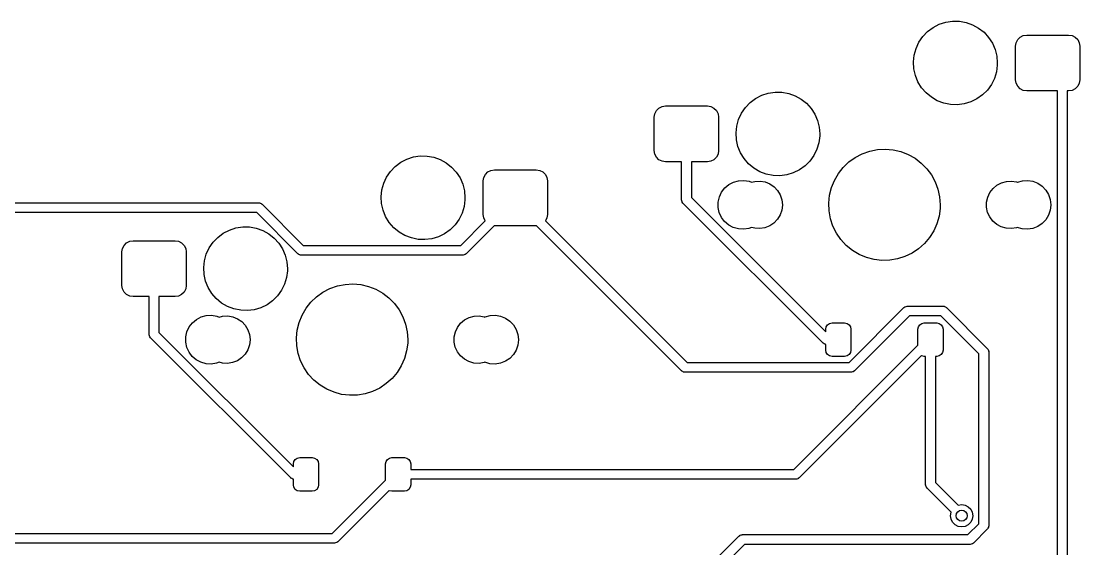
# Model space of a CAD drawing. Extents: x 50 to 376, y -141 to -43.
# Drawn here: x 261.45 to 299.34, y -61.59 to -42.7 of the extents above; entities that cross this region are included whole.
import ezdxf

# ---------------------------------------------------------------- set-up
doc = ezdxf.new("R2010")
doc.units = 0
doc.layers.add('BLACK', color=7, linetype='CONTINUOUS')

msp = doc.modelspace()

# ---------------------------------------------------------------- linework, layer by layer
at = {"layer": 'BLACK', "linetype": 'CONTINUOUS'}
for p, q in [((294.305, -42.8132), (294.539, -42.7368)), ((294.539, -42.7368), (294.782, -42.6997)), ((294.782, -42.6997), (295.027, -42.7027)), ((295.027, -42.7027), (295.269, -42.7458)), ((295.269, -42.7458), (295.501, -42.8278)), ((293.72, -43.252), (293.89, -43.0743)), ((293.89, -43.0743), (294.087, -42.9267)), ((294.087, -42.9267), (294.305, -42.8132)), ((295.501, -42.8278), (295.716, -42.9466)), ((295.716, -42.9466), (295.909, -43.099)), ((295.909, -43.099), (296.075, -43.2808)), ((293.478, -43.6781), (293.582, -43.4551)), ((293.582, -43.4551), (293.72, -43.252)), ((296.075, -43.2808), (296.208, -43.4872)), ((296.208, -43.4872), (296.306, -43.7126)), ((297.038, -43.596), (297.058, -43.4724)), ((297.058, -43.4724), (297.115, -43.3609)), ((297.115, -43.3609), (297.203, -43.2724)), ((297.203, -43.2724), (297.315, -43.2156)), ((297.315, -43.2156), (297.438, -43.196)), ((297.438, -43.196), (298.938, -43.196)), ((298.938, -43.196), (299.062, -43.2156)), ((299.062, -43.2156), (299.173, -43.2724)), ((299.173, -43.2724), (299.262, -43.3609)), ((299.262, -43.3609), (299.319, -43.4724)), ((299.319, -43.4724), (299.338, -43.596)), ((293.387, -44.1594), (293.413, -43.9149)), ((293.413, -43.9149), (293.478, -43.6781)), ((296.306, -43.7126), (296.366, -43.951)), ((297.038, -44.796), (297.038, -43.596)), ((299.338, -43.596), (299.338, -44.796)), ((293.401, -44.4048), (293.387, -44.1594)), ((296.384, -44.2693), (296.352, -44.513)), ((296.366, -43.951), (296.386, -44.196)), ((296.386, -44.196), (296.384, -44.2693)), ((293.455, -44.6446), (293.401, -44.4048)), ((293.547, -44.8723), (293.455, -44.6446)), ((296.352, -44.513), (296.281, -44.7482)), ((293.676, -45.0819), (293.547, -44.8723)), ((296.172, -44.9686), (296.029, -45.1682)), ((296.281, -44.7482), (296.172, -44.9686)), ((297.058, -44.9196), (297.038, -44.796)), ((297.115, -45.0311), (297.058, -44.9196)), ((297.203, -45.1196), (297.115, -45.0311)), ((299.262, -45.0311), (299.173, -45.1196)), ((299.319, -44.9196), (299.262, -45.0311)), ((299.338, -44.796), (299.319, -44.9196)), ((287.737, -45.4667), (287.955, -45.3532)), ((287.955, -45.3532), (288.189, -45.2768)), ((288.189, -45.2768), (288.432, -45.2397)), ((288.432, -45.2397), (288.677, -45.2427)), ((288.677, -45.2427), (288.919, -45.2858)), ((288.919, -45.2858), (289.151, -45.3678)), ((289.151, -45.3678), (289.366, -45.4866)), ((293.837, -45.2677), (293.676, -45.0819)), ((294.026, -45.4247), (293.837, -45.2677)), ((294.238, -45.5487), (294.026, -45.4247)), ((295.854, -45.3417), (295.654, -45.4844)), ((296.029, -45.1682), (295.854, -45.3417)), ((297.315, -45.1764), (297.203, -45.1196)), ((297.438, -45.196), (297.315, -45.1764)), ((298.538, -45.196), (297.438, -45.196)), ((298.538, -62.246), (298.538, -45.196)), ((298.938, -45.196), (298.888, -45.196)), ((298.888, -45.196), (298.888, -62.246)), ((299.062, -45.1764), (298.938, -45.196)), ((299.173, -45.1196), (299.062, -45.1764)), ((284.188, -45.9009), (284.276, -45.8124)), ((284.276, -45.8124), (284.388, -45.7556)), ((284.388, -45.7556), (284.511, -45.736)), ((284.511, -45.736), (286.011, -45.736)), ((286.011, -45.736), (286.135, -45.7556)), ((286.135, -45.7556), (286.246, -45.8124)), ((286.246, -45.8124), (286.335, -45.9009)), ((287.232, -45.9951), (287.37, -45.792)), ((287.37, -45.792), (287.54, -45.6143)), ((287.54, -45.6143), (287.737, -45.4667)), ((289.366, -45.4866), (289.559, -45.639)), ((289.559, -45.639), (289.725, -45.8208)), ((289.725, -45.8208), (289.858, -46.0272)), ((294.468, -45.6364), (294.238, -45.5487)), ((294.709, -45.6854), (294.468, -45.6364)), ((294.954, -45.6945), (294.709, -45.6854)), ((295.198, -45.6632), (294.954, -45.6945)), ((295.434, -45.5926), (295.198, -45.6632)), ((295.654, -45.4844), (295.434, -45.5926)), ((284.111, -46.136), (284.131, -46.0124)), ((284.111, -47.336), (284.111, -46.136)), ((284.131, -46.0124), (284.188, -45.9009)), ((286.335, -45.9009), (286.392, -46.0124)), ((286.392, -46.0124), (286.411, -46.136)), ((286.411, -46.136), (286.411, -47.336)), ((287.128, -46.2181), (287.232, -45.9951)), ((289.858, -46.0272), (289.956, -46.2526)), ((287.037, -46.6994), (287.063, -46.4549)), ((287.063, -46.4549), (287.128, -46.2181)), ((289.956, -46.2526), (290.016, -46.491)), ((290.016, -46.491), (290.036, -46.736)), ((287.051, -46.9448), (287.037, -46.6994)), ((287.105, -47.1846), (287.051, -46.9448)), ((290.034, -46.8093), (290.002, -47.053)), ((290.036, -46.736), (290.034, -46.8093)), ((284.131, -47.4596), (284.111, -47.336)), ((286.411, -47.336), (286.392, -47.4596)), ((287.197, -47.4123), (287.105, -47.1846)), ((289.931, -47.2882), (289.822, -47.5086)), ((290.002, -47.053), (289.931, -47.2882)), ((291.554, -47.4461), (291.82, -47.3528)), ((291.82, -47.3528), (292.096, -47.2978)), ((292.096, -47.2978), (292.378, -47.2823)), ((292.378, -47.2823), (292.658, -47.3066)), ((292.658, -47.3066), (292.932, -47.3702)), ((275.037, -47.7527), (275.255, -47.6392)), ((275.255, -47.6392), (275.489, -47.5628)), ((275.489, -47.5628), (275.732, -47.5257)), ((275.732, -47.5257), (275.977, -47.5287)), ((275.977, -47.5287), (276.219, -47.5718)), ((276.219, -47.5718), (276.451, -47.6538)), ((276.451, -47.6538), (276.666, -47.7726)), ((284.188, -47.5711), (284.131, -47.4596)), ((284.276, -47.6596), (284.188, -47.5711)), ((284.388, -47.7164), (284.276, -47.6596)), ((284.511, -47.736), (284.388, -47.7164)), ((286.135, -47.7164), (286.011, -47.736)), ((286.246, -47.6596), (286.135, -47.7164)), ((286.335, -47.5711), (286.246, -47.6596)), ((286.392, -47.4596), (286.335, -47.5711)), ((287.326, -47.6219), (287.197, -47.4123)), ((287.487, -47.8077), (287.326, -47.6219)), ((289.679, -47.7082), (289.504, -47.8817)), ((289.822, -47.5086), (289.679, -47.7082)), ((291.075, -47.7397), (291.304, -47.5759)), ((291.304, -47.5759), (291.554, -47.4461)), ((292.932, -47.3702), (293.195, -47.4719)), ((293.195, -47.4719), (293.441, -47.6095)), ((293.441, -47.6095), (293.665, -47.7804)), ((274.532, -48.2811), (274.67, -48.078)), ((274.67, -48.078), (274.84, -47.9003)), ((274.84, -47.9003), (275.037, -47.7527)), ((276.666, -47.7726), (276.859, -47.925)), ((276.859, -47.925), (277.025, -48.1068)), ((277.025, -48.1068), (277.158, -48.3132)), ((278.065, -48.1869), (278.153, -48.0984)), ((278.153, -48.0984), (278.265, -48.0416)), ((278.265, -48.0416), (278.388, -48.022)), ((278.388, -48.022), (279.888, -48.022)), ((279.888, -48.022), (280.012, -48.0416)), ((280.012, -48.0416), (280.123, -48.0984)), ((280.123, -48.0984), (280.212, -48.1869)), ((285.086, -47.736), (284.511, -47.736)), ((285.086, -49.0899), (285.086, -47.736)), ((286.011, -47.736), (285.436, -47.736)), ((285.436, -47.736), (285.436, -49.0174)), ((287.676, -47.9647), (287.487, -47.8077)), ((287.888, -48.0887), (287.676, -47.9647)), ((288.118, -48.1764), (287.888, -48.0887)), ((289.304, -48.0244), (289.084, -48.1326)), ((289.504, -47.8817), (289.304, -48.0244)), ((290.697, -48.1553), (290.871, -47.9341)), ((290.871, -47.9341), (291.075, -47.7397)), ((293.665, -47.7804), (293.862, -47.9811)), ((293.862, -47.9811), (294.03, -48.2076)), ((274.428, -48.5041), (274.532, -48.2811)), ((277.158, -48.3132), (277.256, -48.5386)), ((277.988, -48.422), (278.008, -48.2984)), ((277.988, -49.622), (277.988, -48.422)), ((278.008, -48.2984), (278.065, -48.1869)), ((280.212, -48.1869), (280.269, -48.2984)), ((280.269, -48.2984), (280.288, -48.422)), ((280.288, -48.422), (280.288, -49.622)), ((286.777, -48.5506), (286.944, -48.4624)), ((286.944, -48.4624), (287.126, -48.4123)), ((287.126, -48.4123), (287.315, -48.4024)), ((287.315, -48.4024), (287.502, -48.4332)), ((287.502, -48.4332), (287.592, -48.4695)), ((287.592, -48.4695), (287.71, -48.4369)), ((287.71, -48.4369), (287.894, -48.4273)), ((287.894, -48.4273), (288.075, -48.4573)), ((288.075, -48.4573), (288.245, -48.5255)), ((288.359, -48.2254), (288.118, -48.1764)), ((288.604, -48.2345), (288.359, -48.2254)), ((288.848, -48.2032), (288.604, -48.2345)), ((289.084, -48.1326), (288.848, -48.2032)), ((290.45, -48.6599), (290.556, -48.3988)), ((290.556, -48.3988), (290.697, -48.1553)), ((294.03, -48.2076), (294.163, -48.4555)), ((294.163, -48.4555), (294.261, -48.7197)), ((296.371, -48.5713), (296.533, -48.4857)), ((296.533, -48.4857), (296.71, -48.4369)), ((296.71, -48.4369), (296.894, -48.4273)), ((296.894, -48.4273), (297.075, -48.4573)), ((297.075, -48.4573), (297.097, -48.4662)), ((297.097, -48.4662), (297.104, -48.4624)), ((297.104, -48.4624), (297.286, -48.4123)), ((297.286, -48.4123), (297.475, -48.4024)), ((297.475, -48.4024), (297.662, -48.4332)), ((297.662, -48.4332), (297.837, -48.5034)), ((274.337, -48.9854), (274.363, -48.7409)), ((274.363, -48.7409), (274.428, -48.5041)), ((277.256, -48.5386), (277.316, -48.777)), ((277.316, -48.777), (277.336, -49.022)), ((286.438, -48.994), (286.518, -48.8227)), ((286.518, -48.8227), (286.633, -48.6726)), ((286.633, -48.6726), (286.777, -48.5506)), ((288.245, -48.5255), (288.397, -48.6287)), ((288.397, -48.6287), (288.523, -48.7621)), ((288.523, -48.7621), (288.618, -48.9195)), ((290.382, -48.9332), (290.45, -48.6599)), ((294.261, -48.7197), (294.32, -48.9951)), ((296.042, -49.0021), (296.119, -48.8357)), ((296.119, -48.8357), (296.231, -48.6898)), ((296.231, -48.6898), (296.371, -48.5713)), ((297.837, -48.5034), (297.993, -48.6097)), ((297.993, -48.6097), (298.123, -48.747)), ((298.123, -48.747), (298.221, -48.909)), ((249.182, -49.2034), (269.955, -49.2034)), ((269.955, -49.2034), (269.998, -49.2089)), ((269.998, -49.2089), (270.002, -49.2111)), ((270.002, -49.2111), (270.007, -49.2114)), ((270.007, -49.2114), (270.039, -49.2307)), ((270.039, -49.2307), (270.072, -49.2483)), ((270.072, -49.2483), (270.075, -49.2522)), ((274.351, -49.2308), (274.337, -48.9854)), ((274.405, -49.4706), (274.351, -49.2308)), ((277.334, -49.0953), (277.302, -49.339)), ((277.336, -49.022), (277.334, -49.0953)), ((285.087, -49.0945), (285.086, -49.0899)), ((285.086, -49.0991), (285.087, -49.0945)), ((285.097, -49.1348), (285.086, -49.0991)), ((285.106, -49.171), (285.097, -49.1348)), ((285.109, -49.1745), (285.106, -49.171)), ((285.111, -49.179), (285.109, -49.1745)), ((285.137, -49.2136), (285.111, -49.179)), ((290.15, -54.2257), (285.137, -49.2136)), ((285.436, -49.0174), (290.246, -53.8274)), ((286.396, -49.3675), (286.397, -49.1785)), ((286.397, -49.1785), (286.438, -48.994)), ((288.618, -48.9195), (288.676, -49.0935)), ((288.676, -49.0935), (288.696, -49.276)), ((290.353, -49.2134), (290.382, -48.9332)), ((290.364, -49.4948), (290.353, -49.2134)), ((294.32, -48.9951), (294.34, -49.276)), ((296.001, -49.1813), (296.042, -49.0021)), ((296.001, -49.3648), (296.001, -49.1813)), ((298.221, -48.909), (298.281, -49.0881)), ((298.281, -49.0881), (298.301, -49.276)), ((269.882, -49.5534), (249.254, -49.5534)), ((271.355, -51.0263), (269.882, -49.5534)), ((270.075, -49.2522), (270.079, -49.2547)), ((270.079, -49.2547), (271.551, -50.7276)), ((274.497, -49.6983), (274.405, -49.4706)), ((277.231, -49.5742), (277.122, -49.7946)), ((277.302, -49.339), (277.231, -49.5742)), ((278.008, -49.7456), (277.988, -49.622)), ((280.288, -49.622), (280.269, -49.7456)), ((286.436, -49.5522), (286.396, -49.3675)), ((286.515, -49.724), (286.436, -49.5522)), ((288.675, -49.4643), (288.615, -49.6379)), ((288.696, -49.2819), (288.675, -49.4643)), ((288.696, -49.276), (288.696, -49.2819)), ((290.415, -49.7719), (290.364, -49.4948)), ((294.336, -49.4012), (294.299, -49.6803)), ((294.34, -49.276), (294.336, -49.4012)), ((296.04, -49.5443), (296.001, -49.3648)), ((296.116, -49.7112), (296.04, -49.5443)), ((298.279, -49.4699), (298.218, -49.6486)), ((298.301, -49.2821), (298.279, -49.4699)), ((298.301, -49.276), (298.301, -49.2821)), ((274.626, -49.9079), (274.497, -49.6983)), ((274.787, -50.0937), (274.626, -49.9079)), ((276.979, -49.9942), (276.804, -50.1677)), ((277.122, -49.7946), (276.979, -49.9942)), ((277.185, -50.7276), (278.062, -49.8512)), ((278.062, -49.8512), (278.008, -49.7456)), ((280.269, -49.7456), (280.215, -49.8512)), ((280.215, -49.8512), (285.284, -54.9206)), ((286.628, -49.875), (286.515, -49.724)), ((286.772, -49.998), (286.628, -49.875)), ((286.938, -50.0873), (286.772, -49.998)), ((288.393, -49.9271), (288.24, -50.0293)), ((288.52, -49.7946), (288.393, -49.9271)), ((288.615, -49.6379), (288.52, -49.7946)), ((290.504, -50.039), (290.415, -49.7719)), ((294.222, -49.9514), (294.108, -50.209)), ((294.299, -49.6803), (294.222, -49.9514)), ((296.227, -49.8579), (296.116, -49.7112)), ((296.366, -49.9773), (296.227, -49.8579)), ((296.528, -50.0641), (296.366, -49.9773)), ((297.989, -49.9463), (297.832, -50.0514)), ((298.119, -49.8099), (297.989, -49.9463)), ((298.218, -49.6486), (298.119, -49.8099)), ((268.49, -50.4403), (268.687, -50.2927)), ((268.687, -50.2927), (268.905, -50.1792)), ((268.905, -50.1792), (269.139, -50.1028)), ((269.139, -50.1028), (269.382, -50.0657)), ((269.382, -50.0657), (269.627, -50.0687)), ((269.627, -50.0687), (269.869, -50.1118)), ((269.869, -50.1118), (270.101, -50.1938)), ((270.101, -50.1938), (270.316, -50.3126)), ((270.316, -50.3126), (270.509, -50.465)), ((274.976, -50.2507), (274.787, -50.0937)), ((275.188, -50.3747), (274.976, -50.2507)), ((275.418, -50.4624), (275.188, -50.3747)), ((276.604, -50.3104), (276.384, -50.4186)), ((276.804, -50.1677), (276.604, -50.3104)), ((278.386, -50.0217), (277.381, -51.0263)), ((278.388, -50.022), (278.386, -50.0217)), ((279.888, -50.022), (278.388, -50.022)), ((279.89, -50.0217), (279.888, -50.022)), ((285.088, -55.2193), (279.89, -50.0217)), ((287.12, -50.1387), (286.938, -50.0873)), ((287.309, -50.15), (287.12, -50.1387)), ((287.496, -50.1204), (287.309, -50.15)), ((287.593, -50.0824), (287.496, -50.1204)), ((287.704, -50.1141), (287.593, -50.0824)), ((287.888, -50.125), (287.704, -50.1141)), ((288.069, -50.0963), (287.888, -50.125)), ((288.24, -50.0293), (288.069, -50.0963)), ((290.63, -50.291), (290.504, -50.039)), ((290.79, -50.5227), (290.63, -50.291)), ((294.108, -50.209), (293.959, -50.448)), ((296.704, -50.1141), (296.528, -50.0641)), ((296.888, -50.125), (296.704, -50.1141)), ((297.069, -50.0963), (296.888, -50.125)), ((297.096, -50.0858), (297.069, -50.0963)), ((297.098, -50.0873), (297.096, -50.0858)), ((297.28, -50.1387), (297.098, -50.0873)), ((297.469, -50.15), (297.28, -50.1387)), ((297.656, -50.1204), (297.469, -50.15)), ((297.832, -50.0514), (297.656, -50.1204)), ((265.081, -50.8384), (265.138, -50.7269)), ((265.138, -50.7269), (265.226, -50.6384)), ((265.226, -50.6384), (265.338, -50.5816)), ((265.338, -50.5816), (265.461, -50.562)), ((265.461, -50.562), (266.961, -50.562)), ((266.961, -50.562), (267.085, -50.5816)), ((267.085, -50.5816), (267.196, -50.6384)), ((267.196, -50.6384), (267.285, -50.7269)), ((267.285, -50.7269), (267.342, -50.8384)), ((268.182, -50.8211), (268.32, -50.618)), ((268.32, -50.618), (268.49, -50.4403)), ((270.509, -50.465), (270.675, -50.6468)), ((270.675, -50.6468), (270.808, -50.8532)), ((271.551, -50.7276), (277.185, -50.7276)), ((275.659, -50.5114), (275.418, -50.4624)), ((275.904, -50.5205), (275.659, -50.5114)), ((276.148, -50.4892), (275.904, -50.5205)), ((276.384, -50.4186), (276.148, -50.4892)), ((290.981, -50.7295), (290.79, -50.5227)), ((291.2, -50.9073), (290.981, -50.7295)), ((293.778, -50.6636), (293.568, -50.8515)), ((293.959, -50.448), (293.778, -50.6636)), ((265.061, -50.962), (265.081, -50.8384)), ((265.061, -52.162), (265.061, -50.962)), ((267.342, -50.8384), (267.361, -50.962)), ((267.361, -50.962), (267.361, -52.162)), ((268.013, -51.2809), (268.078, -51.0441)), ((268.078, -51.0441), (268.182, -50.8211)), ((270.808, -50.8532), (270.906, -51.0786)), ((270.906, -51.0786), (270.966, -51.317)), ((271.359, -51.0288), (271.355, -51.0263)), ((271.362, -51.0326), (271.359, -51.0288)), ((271.395, -51.0503), (271.362, -51.0326)), ((271.427, -51.0696), (271.395, -51.0503)), ((271.431, -51.0699), (271.427, -51.0696)), ((271.435, -51.0721), (271.431, -51.0699)), ((271.479, -51.0776), (271.435, -51.0721)), ((277.258, -51.0776), (271.479, -51.0776)), ((277.262, -51.0765), (277.258, -51.0776)), ((277.267, -51.0774), (277.262, -51.0765)), ((277.302, -51.0666), (277.267, -51.0774)), ((277.339, -51.0577), (277.302, -51.0666)), ((277.342, -51.0546), (277.339, -51.0577)), ((277.347, -51.0532), (277.342, -51.0546)), ((277.381, -51.0263), (277.347, -51.0532)), ((291.441, -51.0526), (291.2, -50.9073)), ((291.7, -51.1624), (291.441, -51.0526)), ((293.08, -51.1299), (292.812, -51.2148)), ((293.334, -51.008), (293.08, -51.1299)), ((293.568, -50.8515), (293.334, -51.008)), ((267.987, -51.5254), (268.013, -51.2809)), ((270.966, -51.317), (270.986, -51.562)), ((291.973, -51.2346), (291.7, -51.1624)), ((292.252, -51.2677), (291.973, -51.2346)), ((292.534, -51.2611), (292.252, -51.2677)), ((292.812, -51.2148), (292.534, -51.2611)), ((268.001, -51.7708), (267.987, -51.5254)), ((268.055, -52.0106), (268.001, -51.7708)), ((270.952, -51.879), (270.881, -52.1142)), ((270.984, -51.6353), (270.952, -51.879)), ((270.986, -51.562), (270.984, -51.6353)), ((265.081, -52.2856), (265.061, -52.162)), ((267.361, -52.162), (267.342, -52.2856)), ((268.147, -52.2383), (268.055, -52.0106)), ((268.276, -52.4479), (268.147, -52.2383)), ((270.881, -52.1142), (270.772, -52.3346)), ((272.254, -52.4019), (272.504, -52.2721)), ((272.504, -52.2721), (272.77, -52.1788)), ((272.77, -52.1788), (273.046, -52.1238)), ((273.046, -52.1238), (273.328, -52.1083)), ((273.328, -52.1083), (273.608, -52.1326)), ((273.608, -52.1326), (273.882, -52.1962)), ((273.882, -52.1962), (274.145, -52.2979)), ((265.138, -52.3971), (265.081, -52.2856)), ((265.226, -52.4856), (265.138, -52.3971)), ((265.338, -52.5424), (265.226, -52.4856)), ((265.461, -52.562), (265.338, -52.5424)), ((266.036, -52.562), (265.461, -52.562)), ((266.036, -53.9159), (266.036, -52.562)), ((266.961, -52.562), (266.386, -52.562)), ((266.386, -52.562), (266.386, -53.8434)), ((267.085, -52.5424), (266.961, -52.562)), ((267.196, -52.4856), (267.085, -52.5424)), ((267.285, -52.3971), (267.196, -52.4856)), ((267.342, -52.2856), (267.285, -52.3971)), ((268.437, -52.6337), (268.276, -52.4479)), ((268.626, -52.7907), (268.437, -52.6337)), ((270.629, -52.5342), (270.454, -52.7077)), ((270.772, -52.3346), (270.629, -52.5342)), ((271.821, -52.7601), (272.025, -52.5657)), ((272.025, -52.5657), (272.254, -52.4019)), ((274.145, -52.2979), (274.391, -52.4355)), ((274.391, -52.4355), (274.615, -52.6064)), ((274.615, -52.6064), (274.812, -52.8071)), ((268.838, -52.9147), (268.626, -52.7907)), ((269.068, -53.0024), (268.838, -52.9147)), ((269.309, -53.0514), (269.068, -53.0024)), ((269.798, -53.0292), (269.554, -53.0605)), ((270.034, -52.9586), (269.798, -53.0292)), ((270.254, -52.8504), (270.034, -52.9586)), ((270.454, -52.7077), (270.254, -52.8504)), ((271.506, -53.2248), (271.647, -52.9813)), ((271.647, -52.9813), (271.821, -52.7601)), ((274.812, -52.8071), (274.98, -53.0336)), ((274.98, -53.0336), (275.113, -53.2815)), ((291.081, -54.9206), (293.046, -52.955)), ((293.046, -52.955), (293.081, -52.9281)), ((293.081, -52.9281), (293.085, -52.9267)), ((293.085, -52.9267), (293.089, -52.9236)), ((293.089, -52.9236), (293.125, -52.9147)), ((293.125, -52.9147), (293.161, -52.9039)), ((293.161, -52.9039), (293.165, -52.9048)), ((293.165, -52.9048), (293.17, -52.9037)), ((293.17, -52.9037), (294.442, -52.9037)), ((294.442, -52.9037), (294.486, -52.9092)), ((294.486, -52.9092), (294.49, -52.9114)), ((294.49, -52.9114), (294.495, -52.9117)), ((294.495, -52.9117), (294.527, -52.931)), ((294.527, -52.931), (294.56, -52.9487)), ((294.56, -52.9487), (294.562, -52.9525)), ((294.562, -52.9525), (294.566, -52.955)), ((294.566, -52.955), (296.025, -54.4139)), ((267.583, -53.4986), (267.727, -53.3766)), ((267.727, -53.3766), (267.894, -53.2884)), ((267.894, -53.2884), (268.076, -53.2383)), ((268.076, -53.2383), (268.265, -53.2284)), ((268.265, -53.2284), (268.452, -53.2592)), ((268.452, -53.2592), (268.542, -53.2955)), ((268.542, -53.2955), (268.66, -53.2629)), ((268.66, -53.2629), (268.844, -53.2533)), ((268.844, -53.2533), (269.025, -53.2833)), ((269.025, -53.2833), (269.195, -53.3515)), ((269.195, -53.3515), (269.347, -53.4547)), ((269.554, -53.0605), (269.309, -53.0514)), ((271.4, -53.4859), (271.506, -53.2248)), ((275.113, -53.2815), (275.211, -53.5457)), ((277.181, -53.5158), (277.321, -53.3973)), ((277.321, -53.3973), (277.483, -53.3117)), ((277.483, -53.3117), (277.66, -53.2629)), ((277.66, -53.2629), (277.844, -53.2533)), ((277.844, -53.2533), (278.025, -53.2833)), ((278.025, -53.2833), (278.047, -53.2922)), ((278.047, -53.2922), (278.054, -53.2884)), ((278.054, -53.2884), (278.236, -53.2383)), ((278.236, -53.2383), (278.425, -53.2284)), ((278.425, -53.2284), (278.612, -53.2592)), ((278.612, -53.2592), (278.787, -53.3294)), ((278.787, -53.3294), (278.943, -53.4357)), ((293.242, -53.2537), (291.277, -55.2193)), ((294.37, -53.2537), (293.242, -53.2537)), ((295.726, -54.6101), (294.37, -53.2537)), ((267.388, -53.82), (267.468, -53.6487)), ((267.468, -53.6487), (267.583, -53.4986)), ((269.347, -53.4547), (269.473, -53.5881)), ((269.473, -53.5881), (269.568, -53.7455)), ((269.568, -53.7455), (269.626, -53.9195)), ((271.303, -54.0394), (271.332, -53.7592)), ((271.332, -53.7592), (271.4, -53.4859)), ((275.211, -53.5457), (275.27, -53.8211)), ((276.992, -53.8281), (277.069, -53.6617)), ((277.069, -53.6617), (277.181, -53.5158)), ((278.943, -53.4357), (279.073, -53.573)), ((279.073, -53.573), (279.171, -53.735)), ((279.171, -53.735), (279.231, -53.9141)), ((290.246, -53.727), (290.263, -53.6409)), ((290.246, -53.8274), (290.246, -53.727)), ((290.263, -53.6409), (290.312, -53.5679)), ((290.312, -53.5679), (290.385, -53.5191)), ((290.385, -53.5191), (290.471, -53.502)), ((290.471, -53.502), (290.921, -53.502)), ((290.921, -53.502), (291.007, -53.5191)), ((291.007, -53.5191), (291.08, -53.5679)), ((291.08, -53.5679), (291.129, -53.6409)), ((291.129, -53.6409), (291.146, -53.727)), ((291.146, -53.727), (291.146, -54.477)), ((293.546, -53.727), (293.563, -53.6409)), ((293.546, -54.3045), (293.546, -53.727)), ((293.563, -53.6409), (293.612, -53.5679)), ((293.612, -53.5679), (293.685, -53.5191)), ((293.685, -53.5191), (293.771, -53.502)), ((293.771, -53.502), (294.221, -53.502)), ((294.221, -53.502), (294.307, -53.5191)), ((294.307, -53.5191), (294.38, -53.5679)), ((294.38, -53.5679), (294.429, -53.6409)), ((294.429, -53.6409), (294.446, -53.727)), ((294.446, -53.727), (294.446, -54.477)), ((266.037, -53.9205), (266.036, -53.9159)), ((266.036, -53.9251), (266.037, -53.9205)), ((266.047, -53.9608), (266.036, -53.9251)), ((266.056, -53.997), (266.047, -53.9608)), ((266.059, -54.0005), (266.056, -53.997)), ((266.061, -54.005), (266.059, -54.0005)), ((266.087, -54.0396), (266.061, -54.005)), ((271.1, -59.0517), (266.087, -54.0396)), ((266.386, -53.8434), (271.196, -58.6534)), ((267.346, -54.1935), (267.347, -54.0045)), ((267.347, -54.0045), (267.388, -53.82)), ((269.646, -54.1079), (269.625, -54.2903)), ((269.626, -53.9195), (269.646, -54.102)), ((269.646, -54.102), (269.646, -54.1079)), ((271.314, -54.3208), (271.303, -54.0394)), ((275.27, -53.8211), (275.29, -54.102)), ((275.29, -54.102), (275.286, -54.2272)), ((276.951, -54.0073), (276.992, -53.8281)), ((276.951, -54.1908), (276.951, -54.0073)), ((279.251, -54.1081), (279.229, -54.2959)), ((279.231, -53.9141), (279.251, -54.102)), ((279.251, -54.102), (279.251, -54.1081)), ((267.386, -54.3782), (267.346, -54.1935)), ((267.465, -54.55), (267.386, -54.3782)), ((267.578, -54.701), (267.465, -54.55)), ((269.565, -54.4639), (269.47, -54.6206)), ((269.625, -54.2903), (269.565, -54.4639)), ((271.365, -54.5979), (271.314, -54.3208)), ((275.249, -54.5063), (275.172, -54.7774)), ((275.286, -54.2272), (275.249, -54.5063)), ((276.99, -54.3703), (276.951, -54.1908)), ((277.066, -54.5372), (276.99, -54.3703)), ((277.177, -54.6839), (277.066, -54.5372)), ((279.168, -54.4746), (279.069, -54.6359)), ((279.229, -54.2959), (279.168, -54.4746)), ((289.098, -58.753), (293.546, -54.3045)), ((290.154, -54.2282), (290.15, -54.2257)), ((290.156, -54.2321), (290.154, -54.2282)), ((290.189, -54.2497), (290.156, -54.2321)), ((290.221, -54.269), (290.189, -54.2497)), ((290.226, -54.2693), (290.221, -54.269)), ((290.23, -54.2715), (290.226, -54.2693)), ((290.246, -54.2736), (290.23, -54.2715)), ((290.246, -54.477), (290.246, -54.2736)), ((290.263, -54.5631), (290.246, -54.477)), ((291.146, -54.477), (291.129, -54.5631)), ((294.446, -54.477), (294.429, -54.5631)), ((296.025, -54.4139), (296.052, -54.4485)), ((296.052, -54.4485), (296.053, -54.453)), ((296.053, -54.453), (296.056, -54.4565)), ((296.056, -54.4565), (296.065, -54.4927)), ((296.065, -54.4927), (296.076, -54.5284)), ((296.076, -54.5284), (296.075, -54.533)), ((296.075, -54.533), (296.076, -54.5376)), ((296.076, -54.5376), (296.076, -60.7643)), ((267.722, -54.824), (267.578, -54.701)), ((267.888, -54.9133), (267.722, -54.824)), ((268.07, -54.9647), (267.888, -54.9133)), ((268.543, -54.9084), (268.446, -54.9464)), ((268.654, -54.9401), (268.543, -54.9084)), ((269.019, -54.9223), (268.838, -54.951)), ((269.19, -54.8553), (269.019, -54.9223)), ((269.343, -54.7531), (269.19, -54.8553)), ((269.47, -54.6206), (269.343, -54.7531)), ((271.454, -54.865), (271.365, -54.5979)), ((271.58, -55.117), (271.454, -54.865)), ((275.172, -54.7774), (275.058, -55.035)), ((277.316, -54.8033), (277.177, -54.6839)), ((277.478, -54.8901), (277.316, -54.8033)), ((277.654, -54.9401), (277.478, -54.8901)), ((278.019, -54.9223), (277.838, -54.951)), ((278.046, -54.9118), (278.019, -54.9223)), ((278.048, -54.9133), (278.046, -54.9118)), ((278.23, -54.9647), (278.048, -54.9133)), ((278.782, -54.8774), (278.606, -54.9464)), ((278.939, -54.7723), (278.782, -54.8774)), ((279.069, -54.6359), (278.939, -54.7723)), ((285.284, -54.9206), (291.081, -54.9206)), ((293.671, -54.6751), (289.294, -59.0517)), ((290.312, -54.6361), (290.263, -54.5631)), ((290.385, -54.6849), (290.312, -54.6361)), ((290.471, -54.702), (290.385, -54.6849)), ((290.921, -54.702), (290.471, -54.702)), ((291.007, -54.6849), (290.921, -54.702)), ((291.08, -54.6361), (291.007, -54.6849)), ((291.129, -54.5631), (291.08, -54.6361)), ((293.685, -54.6849), (293.671, -54.6751)), ((293.771, -54.702), (293.685, -54.6849)), ((293.821, -54.702), (293.771, -54.702)), ((293.821, -59.2925), (293.821, -54.702)), ((294.221, -54.702), (294.171, -54.702)), ((294.171, -54.702), (294.171, -59.22)), ((294.307, -54.6849), (294.221, -54.702)), ((294.38, -54.6361), (294.307, -54.6849)), ((294.429, -54.5631), (294.38, -54.6361)), ((295.726, -60.6918), (295.726, -54.6101)), ((268.259, -54.976), (268.07, -54.9647)), ((268.446, -54.9464), (268.259, -54.976)), ((268.838, -54.951), (268.654, -54.9401)), ((271.74, -55.3487), (271.58, -55.117)), ((274.909, -55.274), (274.728, -55.4896)), ((275.058, -55.035), (274.909, -55.274)), ((277.838, -54.951), (277.654, -54.9401)), ((278.419, -54.976), (278.23, -54.9647)), ((278.606, -54.9464), (278.419, -54.976)), ((285.092, -55.2218), (285.088, -55.2193)), ((285.095, -55.2256), (285.092, -55.2218)), ((285.128, -55.2433), (285.095, -55.2256)), ((285.159, -55.2626), (285.128, -55.2433)), ((285.164, -55.2629), (285.159, -55.2626)), ((285.168, -55.2651), (285.164, -55.2629)), ((285.212, -55.2706), (285.168, -55.2651)), ((291.153, -55.2706), (285.212, -55.2706)), ((291.158, -55.2695), (291.153, -55.2706)), ((291.162, -55.2704), (291.158, -55.2695)), ((291.198, -55.2596), (291.162, -55.2704)), ((291.234, -55.2507), (291.198, -55.2596)), ((291.238, -55.2476), (291.234, -55.2507)), ((291.242, -55.2462), (291.238, -55.2476)), ((291.277, -55.2193), (291.242, -55.2462)), ((271.931, -55.5555), (271.74, -55.3487)), ((272.15, -55.7333), (271.931, -55.5555)), ((274.518, -55.6775), (274.284, -55.834)), ((274.728, -55.4896), (274.518, -55.6775)), ((272.391, -55.8786), (272.15, -55.7333)), ((272.65, -55.9884), (272.391, -55.8786)), ((272.923, -56.0606), (272.65, -55.9884)), ((273.202, -56.0937), (272.923, -56.0606)), ((273.762, -56.0408), (273.484, -56.0871)), ((274.03, -55.9559), (273.762, -56.0408)), ((274.284, -55.834), (274.03, -55.9559)), ((273.484, -56.0871), (273.202, -56.0937)), ((271.335, -58.3451), (271.421, -58.328)), ((271.421, -58.328), (271.871, -58.328)), ((271.871, -58.328), (271.957, -58.3451)), ((274.635, -58.3451), (274.721, -58.328)), ((274.721, -58.328), (275.171, -58.328)), ((275.171, -58.328), (275.257, -58.3451)), ((271.196, -58.553), (271.213, -58.4669)), ((271.196, -58.6534), (271.196, -58.553)), ((271.213, -58.4669), (271.262, -58.3939)), ((271.262, -58.3939), (271.335, -58.3451)), ((271.957, -58.3451), (272.03, -58.3939)), ((272.03, -58.3939), (272.079, -58.4669)), ((272.079, -58.4669), (272.096, -58.553)), ((272.096, -58.553), (272.096, -59.303)), ((274.496, -58.553), (274.513, -58.4669)), ((274.496, -59.1305), (274.496, -58.553)), ((274.513, -58.4669), (274.562, -58.3939)), ((274.562, -58.3939), (274.635, -58.3451)), ((275.257, -58.3451), (275.33, -58.3939)), ((275.33, -58.3939), (275.379, -58.4669)), ((275.379, -58.4669), (275.396, -58.553)), ((275.396, -58.553), (275.396, -58.753)), ((271.104, -59.0542), (271.1, -59.0517)), ((271.106, -59.058), (271.104, -59.0542)), ((271.139, -59.0757), (271.106, -59.058)), ((271.171, -59.095), (271.139, -59.0757)), ((271.176, -59.0953), (271.171, -59.095)), ((271.18, -59.0975), (271.176, -59.0953)), ((271.196, -59.0996), (271.18, -59.0975)), ((275.396, -58.753), (289.098, -58.753)), ((289.215, -59.092), (289.179, -59.1028)), ((289.251, -59.0831), (289.215, -59.092)), ((289.255, -59.08), (289.251, -59.0831)), ((289.259, -59.0786), (289.255, -59.08)), ((289.294, -59.0517), (289.259, -59.0786)), ((271.196, -59.303), (271.196, -59.0996)), ((271.213, -59.3891), (271.196, -59.303)), ((271.262, -59.4621), (271.213, -59.3891)), ((271.335, -59.5109), (271.262, -59.4621)), ((272.03, -59.4621), (271.957, -59.5109)), ((272.079, -59.3891), (272.03, -59.4621)), ((272.096, -59.303), (272.079, -59.3891)), ((272.588, -61.039), (274.496, -59.1305)), ((275.33, -59.4621), (275.257, -59.5109)), ((275.379, -59.3891), (275.33, -59.4621)), ((275.396, -59.303), (275.379, -59.3891)), ((289.17, -59.103), (275.396, -59.103)), ((275.396, -59.103), (275.396, -59.303)), ((289.175, -59.1019), (289.17, -59.103)), ((289.179, -59.1028), (289.175, -59.1019)), ((293.822, -59.2971), (293.821, -59.2925)), ((293.821, -59.3017), (293.822, -59.2971)), ((293.832, -59.3374), (293.821, -59.3017)), ((293.841, -59.3736), (293.832, -59.3374)), ((293.844, -59.3771), (293.841, -59.3736)), ((293.846, -59.3816), (293.844, -59.3771)), ((293.872, -59.4162), (293.846, -59.3816)), ((294.733, -60.2764), (293.872, -59.4162)), ((294.171, -59.22), (294.98, -60.0289)), ((271.421, -59.528), (271.335, -59.5109)), ((271.871, -59.528), (271.421, -59.528)), ((271.957, -59.5109), (271.871, -59.528)), ((274.621, -59.5011), (272.784, -61.3377)), ((274.635, -59.5109), (274.621, -59.5011)), ((274.721, -59.528), (274.635, -59.5109)), ((275.171, -59.528), (274.721, -59.528)), ((275.257, -59.5109), (275.171, -59.528)), ((294.98, -60.0289), (294.986, -60.0258)), ((294.986, -60.0258), (295.11, -60.0062)), ((295.11, -60.0062), (295.234, -60.0258)), ((295.234, -60.0258), (295.345, -60.0826)), ((295.345, -60.0826), (295.434, -60.1711)), ((295.434, -60.1711), (295.49, -60.2826)), ((294.71, -60.4062), (294.729, -60.2826)), ((294.729, -60.5298), (294.71, -60.4062)), ((294.729, -60.2826), (294.733, -60.2764)), ((294.786, -60.6413), (294.729, -60.5298)), ((295.49, -60.5298), (295.434, -60.6413)), ((295.49, -60.2826), (295.51, -60.4062)), ((295.51, -60.4062), (295.49, -60.5298)), ((294.875, -60.7298), (294.786, -60.6413)), ((294.986, -60.7866), (294.875, -60.7298)), ((295.11, -60.8062), (294.986, -60.7866)), ((295.234, -60.7866), (295.11, -60.8062)), ((295.345, -60.7298), (295.234, -60.7866)), ((295.333, -61.0849), (295.726, -60.6918)), ((295.434, -60.6413), (295.345, -60.7298)), ((296.025, -60.888), (295.53, -61.3836)), ((296.028, -60.884), (296.025, -60.888)), ((296.031, -60.8814), (296.028, -60.884)), ((296.049, -60.8485), (296.031, -60.8814)), ((296.068, -60.8166), (296.049, -60.8485)), ((296.069, -60.812), (296.068, -60.8166)), ((296.071, -60.8078), (296.069, -60.812)), ((296.076, -60.7643), (296.071, -60.8078)), ((256.346, -61.039), (272.588, -61.039)), ((272.741, -61.3691), (272.705, -61.378)), ((272.745, -61.366), (272.741, -61.3691)), ((272.749, -61.3646), (272.745, -61.366)), ((272.784, -61.3377), (272.749, -61.3646)), ((280.288, -67.985), (287.137, -61.1362)), ((287.137, -61.1362), (287.172, -61.1093)), ((287.172, -61.1093), (287.176, -61.1079)), ((287.176, -61.1079), (287.18, -61.1048)), ((287.18, -61.1048), (287.216, -61.0959)), ((287.216, -61.0959), (287.252, -61.0851)), ((287.252, -61.0851), (287.256, -61.086)), ((287.256, -61.086), (287.261, -61.0849)), ((287.261, -61.0849), (295.333, -61.0849)), ((272.66, -61.389), (256.346, -61.389)), ((272.665, -61.3879), (272.66, -61.389)), ((272.669, -61.3888), (272.665, -61.3879)), ((272.705, -61.378), (272.669, -61.3888)), ((287.333, -61.4349), (280.288, -68.48)), ((295.406, -61.4349), (287.333, -61.4349)), ((295.41, -61.4338), (295.406, -61.4349)), ((295.415, -61.4347), (295.41, -61.4338)), ((295.451, -61.4239), (295.415, -61.4347)), ((295.487, -61.415), (295.451, -61.4239)), ((295.49, -61.4119), (295.487, -61.415)), ((295.495, -61.4105), (295.49, -61.4119)), ((295.53, -61.3836), (295.495, -61.4105))]:
    msp.add_line(p, q, dxfattribs=at)
at = {"layer": 'BLACK'}
msp.add_circle((295.11, -60.4062), 0.2, dxfattribs=at)

doc.saveas('drawing.dxf')
